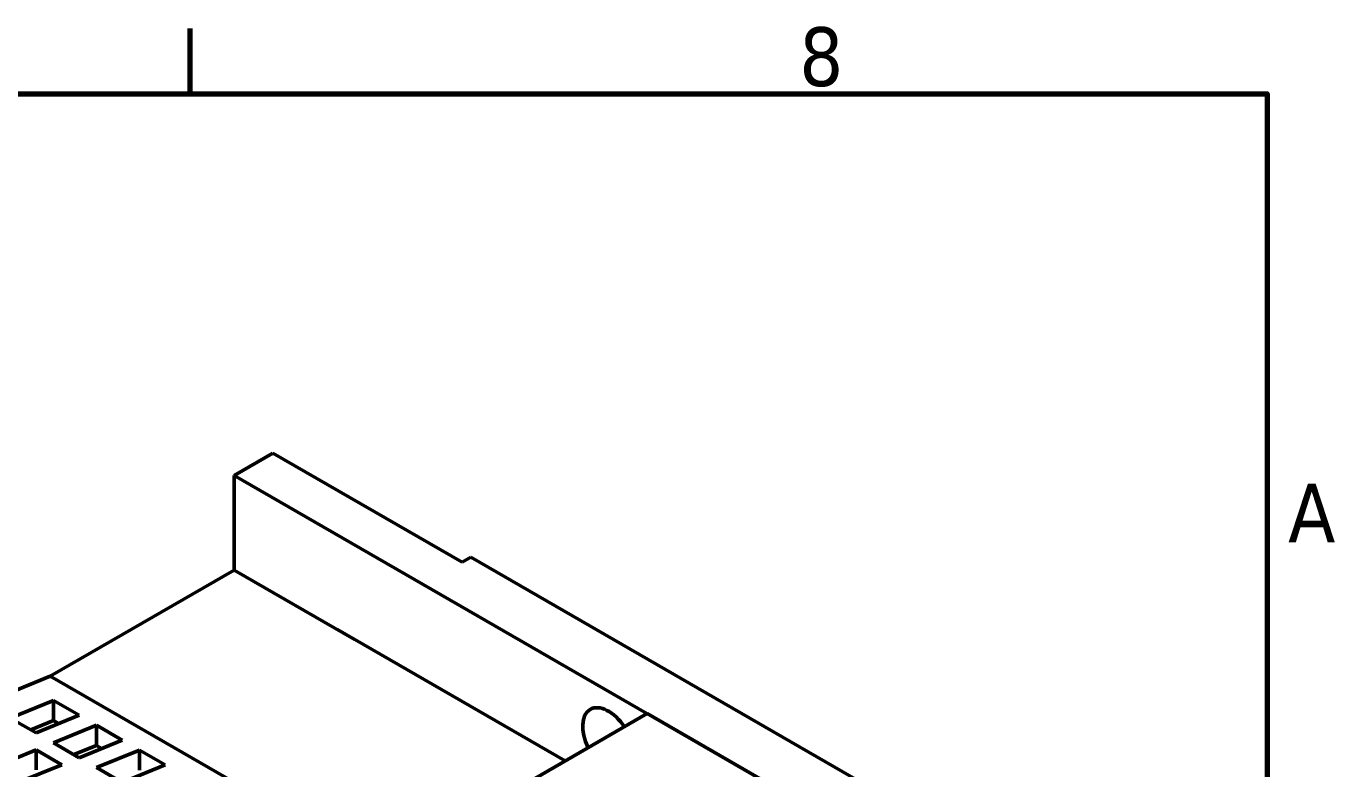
# Model space of a CAD drawing. Header units: millimetres. Extents: x 2121 to 4904, y 892 to 1933.
# Drawn here: x 3174.5 to 3335.8, y 1828.8 to 1920.2 of the extents above; entities that cross this region are included whole.
import ezdxf

# ---------------------------------------------------------------- set-up
doc = ezdxf.new("R2010")
doc.units = ezdxf.units.MM
doc.header["$LTSCALE"] = 1.8
doc.layers.add('경계(ISO)', color=7, linetype='Continuous', lineweight=70)
doc.layers.add('외형선(ISO)', color=7, linetype='Continuous', lineweight=50)
doc.styles.add('주 텍스트 (ISO)', font='')
doc.styles.get('주 텍스트 (ISO)').set_extended_font_data('Tahoma')

# ---------------------------------------------------------------- blocks, each defined once
blk = doc.blocks.new('경계 Default Border')
at = {"layer": '경계(ISO)'}
blk.add_line((519.75, 410), (519.75, 413.9), dxfattribs=at)
at = {"layer": '경계(ISO)', "flags": 128}
blk.add_lwpolyline([(10, 10), (10, 410), (584, 410), (584, 10), (10, 10)], dxfattribs=at)
at = {"layer": '경계(ISO)', "char_height": 3.5, "attachment_point": 7, "style": '주 텍스트 (ISO)'}
for s, insert in [('8', (556.085, 410.4)), ('A', (585.245, 383.25))]:
    blk.add_mtext(s, dxfattribs=dict(at, insert=insert))

msp = doc.modelspace()

# ---------------------------------------------------------------- linework, layer by layer
at = {"layer": '외형선(ISO)'}
for p, q in [((3204.89, 1867.65), (3200.12, 1864.9)), ((3204.89, 1867.65), (3228.23, 1854.22)), ((3295.58, 1809.93), (3200.12, 1864.9)), ((3200.12, 1864.9), (3200.13, 1853.26)), ((3228.23, 1854.22), (3229.29, 1854.83)), ((3280.2, 1825.51), (3229.29, 1854.83)), ((3177.48, 1840.18), (3200.13, 1853.26)), ((3200.13, 1853.26), (3214.98, 1844.71)), ((3240.94, 1829.76), (3212.86, 1845.93)), ((3108.52, 1812.02), (3177.48, 1840.18)), ((3218.29, 1816.68), (3177.48, 1840.18)), ((3172.55, 1835.03), (3177.86, 1837.2)), ((3177.86, 1837.2), (3181.04, 1835.37)), ((3177.86, 1837.2), (3177.86, 1834.72)), ((3251.03, 1835.58), (3159.44, 1782.7)), ((3181.04, 1835.37), (3175.73, 1833.2)), ((3280.73, 1818.48), (3251.03, 1835.58)), ((3175.73, 1833.2), (3172.55, 1835.03)), ((3177.86, 1834.72), (3175.07, 1833.58)), ((3178.52, 1834.34), (3177.86, 1834.72)), ((3177.86, 1831.98), (3183.16, 1834.15)), ((3183.16, 1834.15), (3186.34, 1832.31)), ((3183.16, 1834.15), (3183.16, 1831.67)), ((3181.04, 1830.15), (3177.86, 1831.98)), ((3186.34, 1832.31), (3181.04, 1830.15)), ((3170.43, 1828.95), (3175.73, 1831.11)), ((3175.73, 1831.11), (3178.92, 1829.28)), ((3175.73, 1831.11), (3175.74, 1828.64)), ((3183.16, 1831.67), (3180.37, 1830.53)), ((3183.83, 1831.29), (3183.16, 1831.67)), ((3183.16, 1828.93), (3188.46, 1831.09)), ((3188.46, 1831.09), (3191.64, 1829.26)), ((3188.46, 1831.09), (3188.47, 1828.62)), ((3178.92, 1829.28), (3173.61, 1827.12)), ((3186.34, 1827.09), (3183.16, 1828.93)), ((3191.64, 1829.26), (3186.34, 1827.09))]:
    msp.add_line(p, q, dxfattribs=at)
msp.add_ellipse((3246.26, 1832.2), major_axis=(-2.25, 3.9), ratio=0.57735, start_param=4.833429, end_param=7.732941, dxfattribs=at)

# ---------------------------------------------------------------- block references
at = {"xscale": 2.0655, "yscale": 2.0655, "zscale": 2.0655}
msp.add_blockref('경계 Default Border', (2121.18, 1065.06), dxfattribs=at)

doc.saveas('drawing.dxf')
